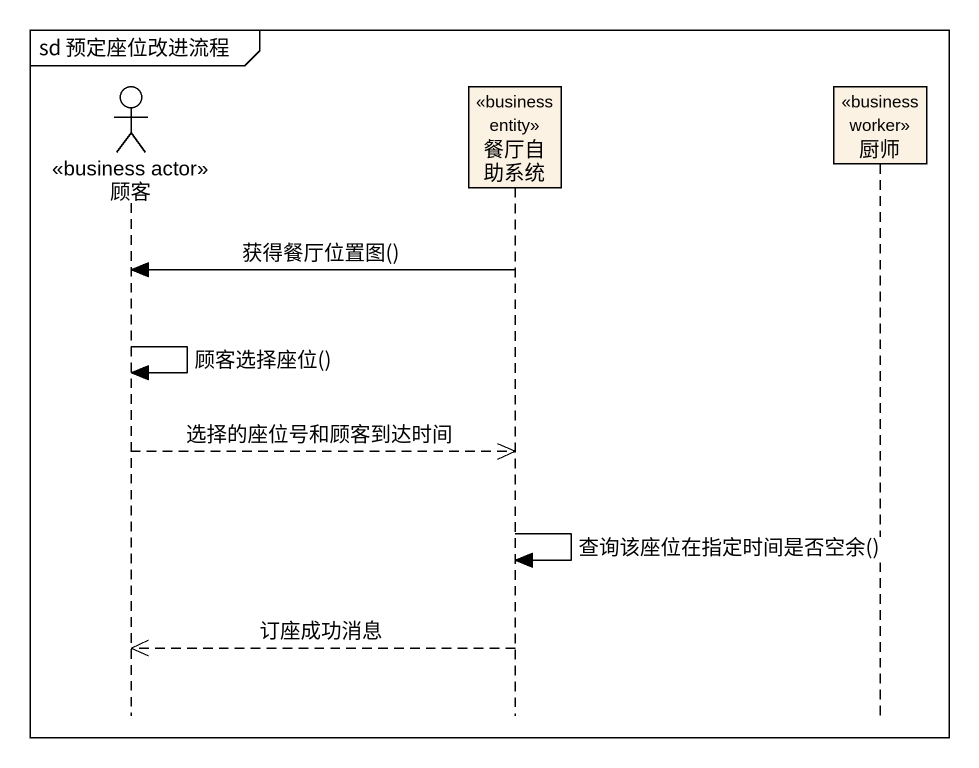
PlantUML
@startuml
mainframe sd 预定座位改进流程
hide footbox
actor 顾客 <<business actor>>
participant 餐厅自助系统 <<business entity>>
participant 厨师 <<business worker>>

餐厅自助系统 -> 顾客 : 获得餐厅位置图()
顾客 -> 顾客 : 顾客选择座位()
顾客 -->> 餐厅自助系统 : 选择的座位号和顾客到达时间
餐厅自助系统 -> 餐厅自助系统 : 查询该座位在指定时间是否空余()
餐厅自助系统 -->> 顾客 : 订座成功消息
@enduml
